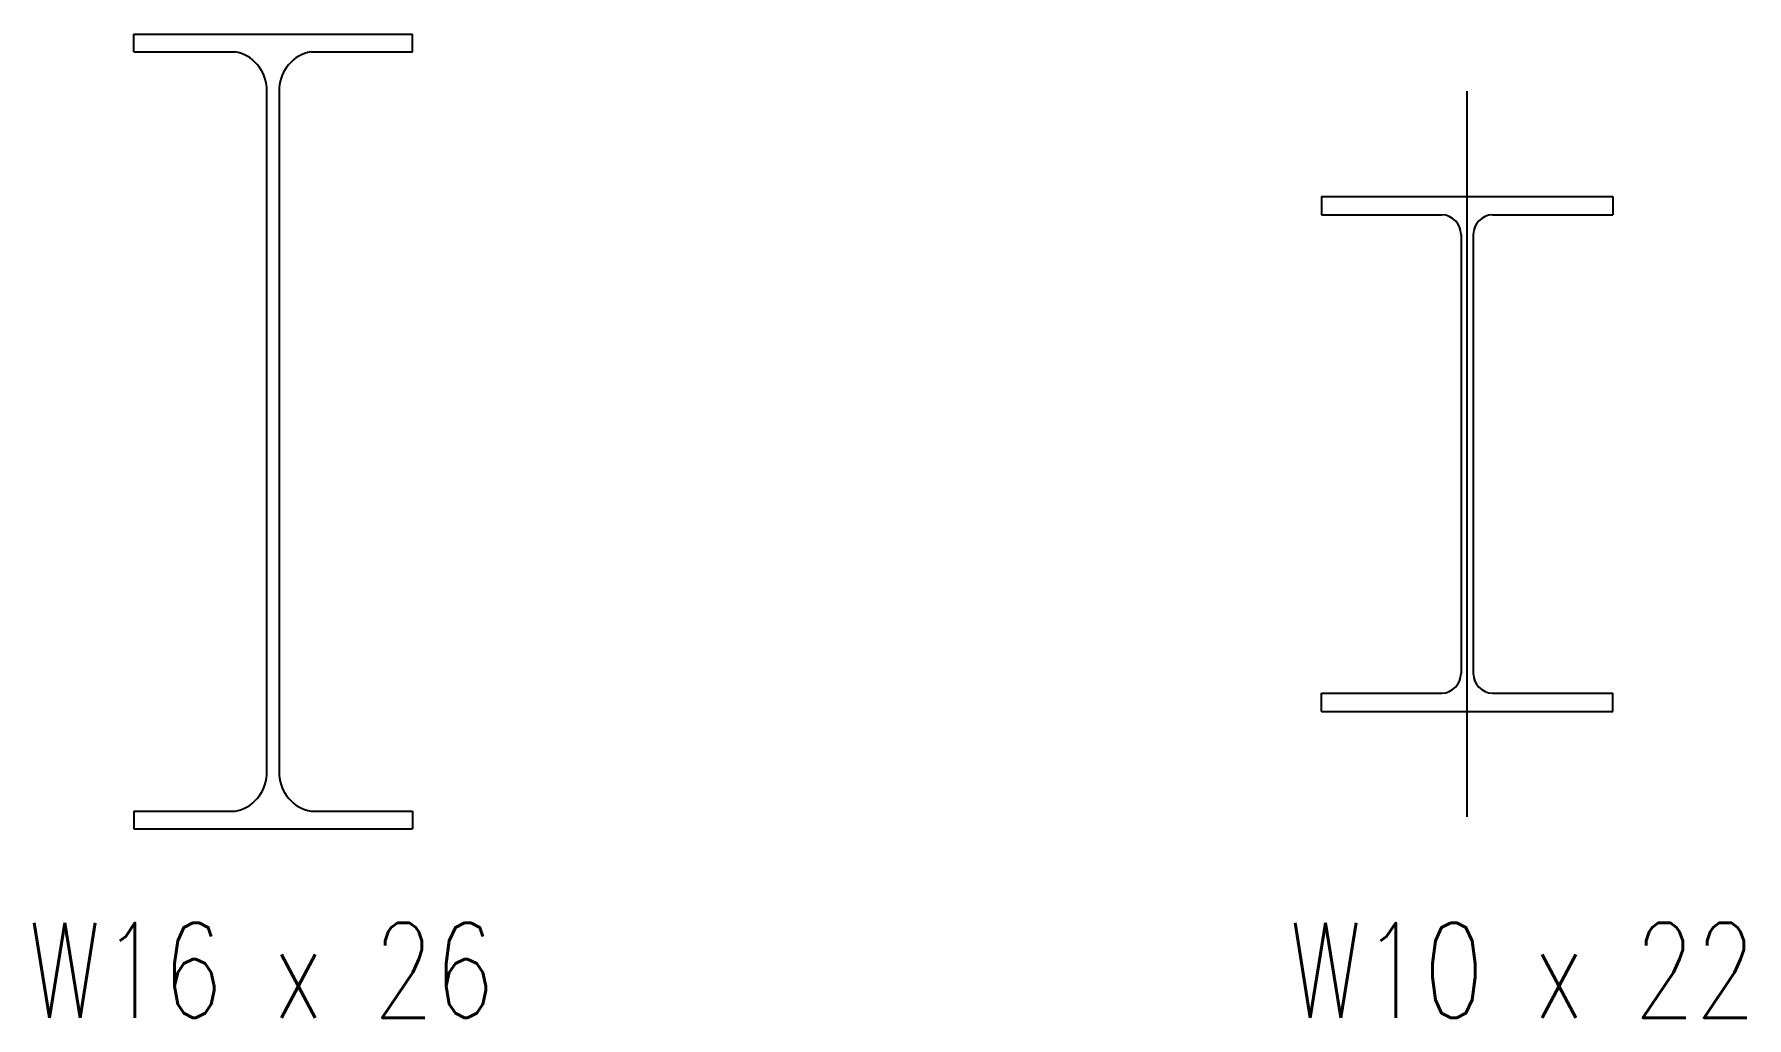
# Model space of a CAD drawing. Header units: millimetres. Extents: x -605628 to 223188, y -4937 to 493520.
# Drawn here: x -322701 to -321842, y 417687 to 418180 of the extents above; entities that cross this region are included whole.
import ezdxf

# ---------------------------------------------------------------- set-up
doc = ezdxf.new("R2010")
doc.units = ezdxf.units.MM
doc.header["$LTSCALE"] = 100
doc.header["$MEASUREMENT"] = 0
doc.layers.add('S-Text', color=2, linetype='Continuous')
doc.layers.add('ST-HATCH', color=8, linetype='Continuous')
doc.styles.add('SKEL 1_20xp', font='romans.shx', dxfattribs={"width": 0.75, "height": 47.6})

msp = doc.modelspace()

# ---------------------------------------------------------------- linework, layer by layer
at = {"layer": 'ST-HATCH', "color": 3}
for p, q in [((-322650.89, 418180.14), (-322511.19, 418180.14)), ((-322650.89, 418171.38), (-322650.89, 418180.14)), ((-322511.19, 418171.38), (-322511.19, 418180.14)), ((-322650.89, 418171.38), (-322600.09, 418171.38)), ((-322561.99, 418171.38), (-322511.19, 418171.38)), ((-322584.22, 418153.15), (-322584.22, 417808.6)), ((-322577.87, 418153.15), (-322577.87, 417808.6)), ((-321982.39, 417787.54), (-321982.39, 418151.65)), ((-322055.41, 418098.76), (-321909.36, 418098.76)), ((-322055.41, 418098.76), (-322055.41, 418089.61)), ((-321909.36, 418098.76), (-321909.36, 418089.61)), ((-322055.41, 418089.61), (-321995.09, 418089.61)), ((-321969.69, 418089.61), (-321909.36, 418089.61)), ((-321985.44, 418079.71), (-321985.44, 417859.49)), ((-321979.34, 418079.71), (-321979.34, 417859.49)), ((-322055.41, 417849.58), (-321995.09, 417849.58)), ((-322055.41, 417840.44), (-322055.41, 417849.58)), ((-321969.69, 417849.58), (-321909.36, 417849.58)), ((-321909.36, 417840.44), (-321909.36, 417849.58)), ((-322055.41, 417840.44), (-321909.36, 417840.44)), ((-322650.89, 417790.38), (-322600.09, 417790.38)), ((-322650.89, 417790.38), (-322650.89, 417781.62)), ((-322561.99, 417790.38), (-322511.19, 417790.38)), ((-322511.19, 417790.38), (-322511.19, 417781.62)), ((-322650.89, 417781.62), (-322511.19, 417781.62))]:
    msp.add_line(p, q, dxfattribs=at)
for centre, radius, start, end in [((-322603.68, 418152.23), 19.49, 2.72813, 79.38882), ((-322558.4, 418152.23), 19.49, 100.61118, 177.27187), ((-321995.54, 418079.52), 10.1, 1.05177, 87.46011), ((-321969.24, 418079.52), 10.1, 92.53989, 178.94823), ((-321995.54, 417859.67), 10.1, 272.53989, 358.94823), ((-321969.24, 417859.67), 10.1, 181.05177, 267.46011), ((-322603.68, 417809.53), 19.49, 280.61118, 357.27187), ((-322558.4, 417809.53), 19.49, 182.72813, 259.38882)]:
    msp.add_arc(centre, radius, start, end, dxfattribs=at)

# ---------------------------------------------------------------- texts
at = {"layer": 'S-Text', "char_height": 47.6, "attachment_point": 5, "style": 'SKEL 1_20xp'}
for s, insert in [('\\A1;W16 x 26', (-322586.75, 417710.62)), ('\\A1;W10 x 22', (-321954.68, 417710.62))]:
    msp.add_mtext(s, dxfattribs=dict(at, insert=insert))

doc.saveas('drawing.dxf')
